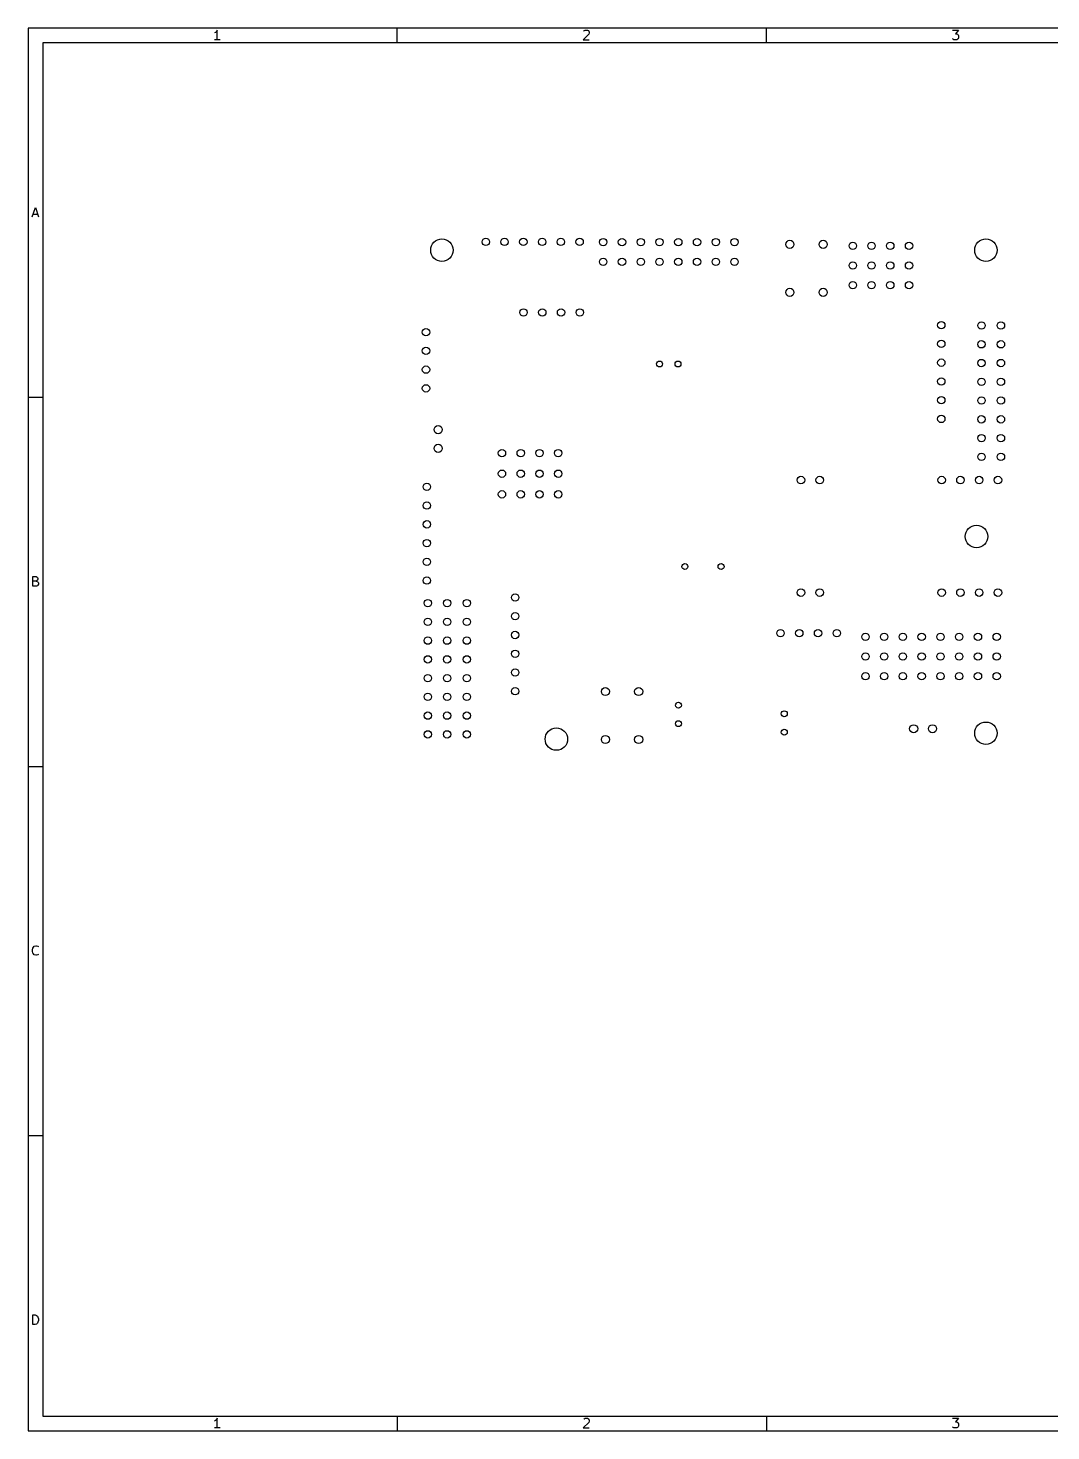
# Model space of a CAD drawing. Extents: x 10 to 287, y -200 to -10.
# Drawn here: x 10 to 148.5, y -200 to -10 of the extents above; entities that cross this region are included whole.
import ezdxf

# ---------------------------------------------------------------- set-up
doc = ezdxf.new("R2010")
doc.units = 0
doc.header["$MEASUREMENT"] = 0
doc.layers.add('BLACK', color=7, linetype='CONTINUOUS')

msp = doc.modelspace()

# ---------------------------------------------------------------- linework, layer by layer
at = {"layer": 'Black'}
for p, q in [((10, -10), (10, -200.007)), ((287.002, -10), (10, -10)), ((35.3714, -10.5976), (35.2476, -10.6595)), ((35.4952, -10.4738), (35.3714, -10.5976)), ((35.619, -10.2881), (35.4952, -10.4738)), ((35.619, -11.5881), (35.619, -10.2881)), ((60, -12), (60, -10)), ((85.9286, -10.8452), (85.1857, -11.5881)), ((85.2476, -10.4119), (85.3095, -10.35)), ((85.3095, -10.35), (85.4333, -10.2881)), ((85.4333, -10.2881), (85.7429, -10.2881)), ((85.7429, -10.2881), (85.8667, -10.35)), ((85.8667, -10.35), (85.9286, -10.4119)), ((85.9286, -10.4119), (85.9905, -10.5357)), ((85.9905, -10.6595), (85.9286, -10.8452)), ((85.9905, -10.5357), (85.9905, -10.6595)), ((110, -12), (110, -10)), ((135.186, -10.2881), (135.99, -10.2881)), ((135.99, -10.2881), (135.557, -10.7833)), ((135.557, -10.7833), (135.743, -10.7833)), ((135.743, -10.7833), (135.867, -10.8452)), ((135.867, -10.8452), (135.929, -10.9071)), ((135.929, -10.9071), (135.99, -11.031)), ((135.99, -11.3405), (135.929, -11.4643)), ((135.99, -11.031), (135.99, -11.3405)), ((12, -12), (12, -198.007)), ((285.002, -12), (12, -12)), ((35.9905, -11.5881), (35.2476, -11.5881)), ((85.1857, -11.5881), (85.9905, -11.5881)), ((135.248, -11.5262), (135.186, -11.4643)), ((135.371, -11.5881), (135.248, -11.5262)), ((135.743, -11.5881), (135.371, -11.5881)), ((135.867, -11.5262), (135.743, -11.5881)), ((135.929, -11.4643), (135.867, -11.5262)), ((10.5667, -35.5881), (11, -34.2881)), ((10.6905, -35.2167), (11.3095, -35.2167)), ((11, -34.2881), (11.4333, -35.5881)), ((10, -60), (12, -60)), ((10.6595, -85.5881), (10.6595, -84.2881)), ((10.6595, -84.2881), (11.0929, -84.2881)), ((11.0929, -84.9071), (10.6595, -84.9071)), ((11.0929, -84.2881), (11.2167, -84.35)), ((11.2167, -84.8452), (11.0929, -84.9071)), ((11.0929, -84.9071), (11.2786, -84.969)), ((11.2167, -84.35), (11.2786, -84.4119)), ((11.2786, -84.7833), (11.2167, -84.8452)), ((11.2786, -84.4119), (11.3405, -84.5357)), ((11.3405, -84.6595), (11.2786, -84.7833)), ((11.2786, -84.969), (11.3405, -85.031)), ((11.3405, -85.4643), (11.2786, -85.5262)), ((11.3405, -84.5357), (11.3405, -84.6595)), ((11.3405, -85.031), (11.4024, -85.1548)), ((11.4024, -85.3405), (11.3405, -85.4643)), ((11.4024, -85.1548), (11.4024, -85.3405)), ((11.1548, -85.5881), (10.6595, -85.5881)), ((11.2786, -85.5262), (11.1548, -85.5881)), ((10, -110), (12, -110)), ((10.5976, -134.845), (10.6595, -134.598)), ((10.5976, -135.031), (10.5976, -134.845)), ((10.6595, -134.598), (10.7214, -134.474)), ((10.7214, -134.474), (10.8452, -134.35)), ((10.8452, -134.35), (11.031, -134.288)), ((11.031, -134.288), (11.1548, -134.288)), ((11.1548, -134.288), (11.3405, -134.35)), ((11.3405, -134.35), (11.4024, -134.412)), ((10.6595, -135.279), (10.5976, -135.031)), ((10.7214, -135.402), (10.6595, -135.279)), ((10.8452, -135.526), (10.7214, -135.402)), ((11.031, -135.588), (10.8452, -135.526)), ((11.1548, -135.588), (11.031, -135.588)), ((11.3405, -135.526), (11.1548, -135.588)), ((11.4024, -135.464), (11.3405, -135.526)), ((10, -160), (12, -160)), ((10.6595, -185.588), (10.6595, -184.288)), ((10.6595, -184.288), (10.969, -184.288)), ((10.969, -184.288), (11.1548, -184.35)), ((10.969, -185.588), (10.6595, -185.588)), ((11.1548, -185.526), (10.969, -185.588)), ((11.1548, -184.35), (11.2786, -184.474)), ((11.2786, -185.402), (11.1548, -185.526)), ((11.2786, -184.474), (11.3405, -184.598)), ((11.3405, -185.279), (11.2786, -185.402)), ((11.3405, -184.598), (11.4024, -184.845)), ((11.4024, -185.031), (11.3405, -185.279)), ((11.4024, -184.845), (11.4024, -185.031)), ((12, -198.007), (285.002, -198.007)), ((35.3714, -198.605), (35.2476, -198.667)), ((35.4952, -198.481), (35.3714, -198.605)), ((35.619, -198.295), (35.4952, -198.481)), ((35.619, -199.595), (35.619, -198.295)), ((60, -198.007), (60, -200.007)), ((85.9286, -198.852), (85.1857, -199.595)), ((85.2476, -198.419), (85.3095, -198.357)), ((85.3095, -198.357), (85.4333, -198.295)), ((85.4333, -198.295), (85.7429, -198.295)), ((85.7429, -198.295), (85.8667, -198.357)), ((85.8667, -198.357), (85.9286, -198.419)), ((85.9286, -198.419), (85.9905, -198.543)), ((85.9905, -198.667), (85.9286, -198.852)), ((85.9905, -198.543), (85.9905, -198.667)), ((110, -198.007), (110, -200.007)), ((135.186, -198.295), (135.99, -198.295)), ((135.248, -199.533), (135.186, -199.471)), ((135.99, -198.295), (135.557, -198.791)), ((135.557, -198.791), (135.743, -198.791)), ((135.743, -198.791), (135.867, -198.852)), ((135.867, -198.852), (135.929, -198.914)), ((135.929, -199.471), (135.867, -199.533)), ((135.929, -198.914), (135.99, -199.038)), ((135.99, -199.348), (135.929, -199.471)), ((135.99, -199.038), (135.99, -199.348)), ((10, -200.007), (287.002, -200.007)), ((35.9905, -199.595), (35.2476, -199.595)), ((85.1857, -199.595), (85.9905, -199.595)), ((135.371, -199.595), (135.248, -199.533)), ((135.743, -199.595), (135.371, -199.595)), ((135.867, -199.533), (135.743, -199.595))]:
    msp.add_line(p, q, dxfattribs=at)
for centre, radius in [((66.04, -40.0812), 1.524), ((71.9836, -38.9636), 0.5), ((74.5236, -38.9636), 0.5), ((77.0636, -38.9636), 0.5), ((79.6036, -38.9636), 0.5), ((82.1436, -38.9636), 0.5), ((84.6836, -38.9636), 0.5), ((87.884, -38.989), 0.5), ((90.424, -38.989), 0.5), ((92.964, -38.989), 0.5), ((95.504, -38.989), 0.5), ((98.044, -38.989), 0.5), ((100.584, -38.989), 0.5), ((103.124, -38.989), 0.5), ((105.664, -38.989), 0.5), ((113.157, -39.2962), 0.55), ((117.657, -39.2962), 0.55), ((121.666, -39.497), 0.5), ((124.206, -39.497), 0.5), ((126.746, -39.497), 0.5), ((129.286, -39.497), 0.5), ((139.7, -40.0812), 1.524), ((87.884, -41.656), 0.5), ((90.424, -41.656), 0.5), ((92.964, -41.656), 0.5), ((95.504, -41.656), 0.5), ((98.044, -41.656), 0.5), ((100.584, -41.656), 0.5), ((103.124, -41.656), 0.5), ((105.664, -41.656), 0.5), ((121.666, -42.164), 0.5), ((124.206, -42.164), 0.5), ((126.746, -42.164), 0.5), ((129.286, -42.164), 0.5), ((113.157, -45.7962), 0.55), ((117.657, -45.7962), 0.55), ((121.666, -44.831), 0.5), ((124.206, -44.831), 0.5), ((126.746, -44.831), 0.5), ((129.286, -44.831), 0.5), ((77.089, -48.514), 0.5), ((79.629, -48.514), 0.5), ((82.169, -48.514), 0.5), ((84.709, -48.514), 0.5), ((63.881, -51.181), 0.5), ((133.655, -50.2412), 0.5), ((139.09, -50.292), 0.5), ((141.732, -50.292), 0.5), ((133.655, -52.7812), 0.5), ((139.09, -52.832), 0.5), ((141.732, -52.832), 0.5), ((63.881, -53.721), 0.5), ((95.504, -55.499), 0.4), ((98.004, -55.499), 0.4), ((133.655, -55.3212), 0.5), ((139.09, -55.372), 0.5), ((141.732, -55.372), 0.5), ((63.881, -56.261), 0.5), ((63.881, -58.801), 0.5), ((133.655, -57.8612), 0.5), ((139.09, -57.912), 0.5), ((141.732, -57.912), 0.5), ((133.655, -60.4012), 0.5), ((139.09, -60.452), 0.5), ((141.732, -60.452), 0.5), ((133.655, -62.9412), 0.5), ((139.09, -62.992), 0.5), ((141.732, -62.992), 0.5), ((65.532, -64.389), 0.5486), ((65.532, -66.929), 0.5486), ((139.09, -65.532), 0.5), ((141.732, -65.532), 0.5), ((74.168, -67.564), 0.5), ((76.708, -67.564), 0.5), ((79.248, -67.564), 0.5), ((81.788, -67.564), 0.5), ((139.09, -68.072), 0.5), ((141.732, -68.072), 0.5), ((74.168, -70.358), 0.5), ((76.708, -70.358), 0.5), ((79.248, -70.358), 0.5), ((81.788, -70.358), 0.5), ((64.008, -72.136), 0.5), ((114.656, -71.2216), 0.508), ((117.196, -71.2216), 0.508), ((133.706, -71.2216), 0.508), ((136.246, -71.2216), 0.508), ((138.786, -71.2216), 0.508), ((141.326, -71.2216), 0.508), ((74.168, -73.152), 0.5), ((76.708, -73.152), 0.5), ((79.248, -73.152), 0.5), ((81.788, -73.152), 0.5), ((64.008, -74.676), 0.5), ((64.008, -77.216), 0.5), ((138.43, -78.867), 1.524), ((64.008, -79.756), 0.5), ((64.008, -82.296), 0.5), ((98.933, -82.931), 0.4), ((103.833, -82.931), 0.4), ((64.008, -84.836), 0.5), ((64.135, -87.884), 0.5), ((66.7385, -87.884), 0.5), ((69.4055, -87.884), 0.5), ((75.946, -87.122), 0.5), ((114.656, -86.4616), 0.508), ((117.196, -86.4616), 0.508), ((133.706, -86.4616), 0.508), ((136.246, -86.4616), 0.508), ((138.786, -86.4616), 0.508), ((141.326, -86.4616), 0.508), ((75.946, -89.662), 0.5), ((64.135, -90.424), 0.5), ((66.7385, -90.424), 0.5), ((69.4055, -90.424), 0.5), ((64.135, -92.964), 0.5), ((66.7385, -92.964), 0.5), ((69.4055, -92.964), 0.5), ((75.946, -92.202), 0.5), ((111.887, -91.948), 0.5), ((114.427, -91.948), 0.5), ((116.967, -91.948), 0.5), ((119.507, -91.948), 0.5), ((123.38, -92.456), 0.5), ((125.92, -92.456), 0.5), ((128.46, -92.456), 0.5), ((131, -92.456), 0.5), ((133.54, -92.456), 0.5), ((136.081, -92.456), 0.5), ((138.62, -92.456), 0.5), ((141.16, -92.456), 0.5), ((75.946, -94.742), 0.5), ((123.38, -95.123), 0.5), ((125.92, -95.123), 0.5), ((128.46, -95.123), 0.5), ((131, -95.123), 0.5), ((133.54, -95.123), 0.5), ((136.081, -95.123), 0.5), ((138.62, -95.123), 0.5), ((141.16, -95.123), 0.5), ((64.135, -95.504), 0.5), ((66.7385, -95.504), 0.5), ((69.4055, -95.504), 0.5), ((75.946, -97.282), 0.5), ((64.135, -98.044), 0.5), ((66.7385, -98.044), 0.5), ((69.4055, -98.044), 0.5), ((123.38, -97.79), 0.5), ((125.92, -97.79), 0.5), ((128.46, -97.79), 0.5), ((131, -97.79), 0.5), ((133.54, -97.79), 0.5), ((136.081, -97.79), 0.5), ((138.62, -97.79), 0.5), ((141.16, -97.79), 0.5), ((64.135, -100.584), 0.5), ((66.7385, -100.584), 0.5), ((69.4055, -100.584), 0.5), ((75.946, -99.822), 0.5), ((88.1761, -99.8625), 0.55), ((92.6761, -99.8625), 0.55), ((98.0694, -101.716), 0.4), ((112.395, -102.87), 0.4), ((64.135, -103.124), 0.5), ((66.7385, -103.124), 0.5), ((69.4055, -103.124), 0.5), ((98.0694, -104.216), 0.4), ((129.921, -104.902), 0.5486), ((132.461, -104.902), 0.5486), ((139.7, -105.512), 1.524), ((64.135, -105.664), 0.5), ((66.7385, -105.664), 0.5), ((69.4055, -105.664), 0.5), ((81.534, -106.299), 1.524), ((88.1761, -106.362), 0.55), ((92.6761, -106.362), 0.55), ((112.395, -105.37), 0.4)]:
    msp.add_circle(centre, radius, dxfattribs=at)

doc.saveas('drawing.dxf')
